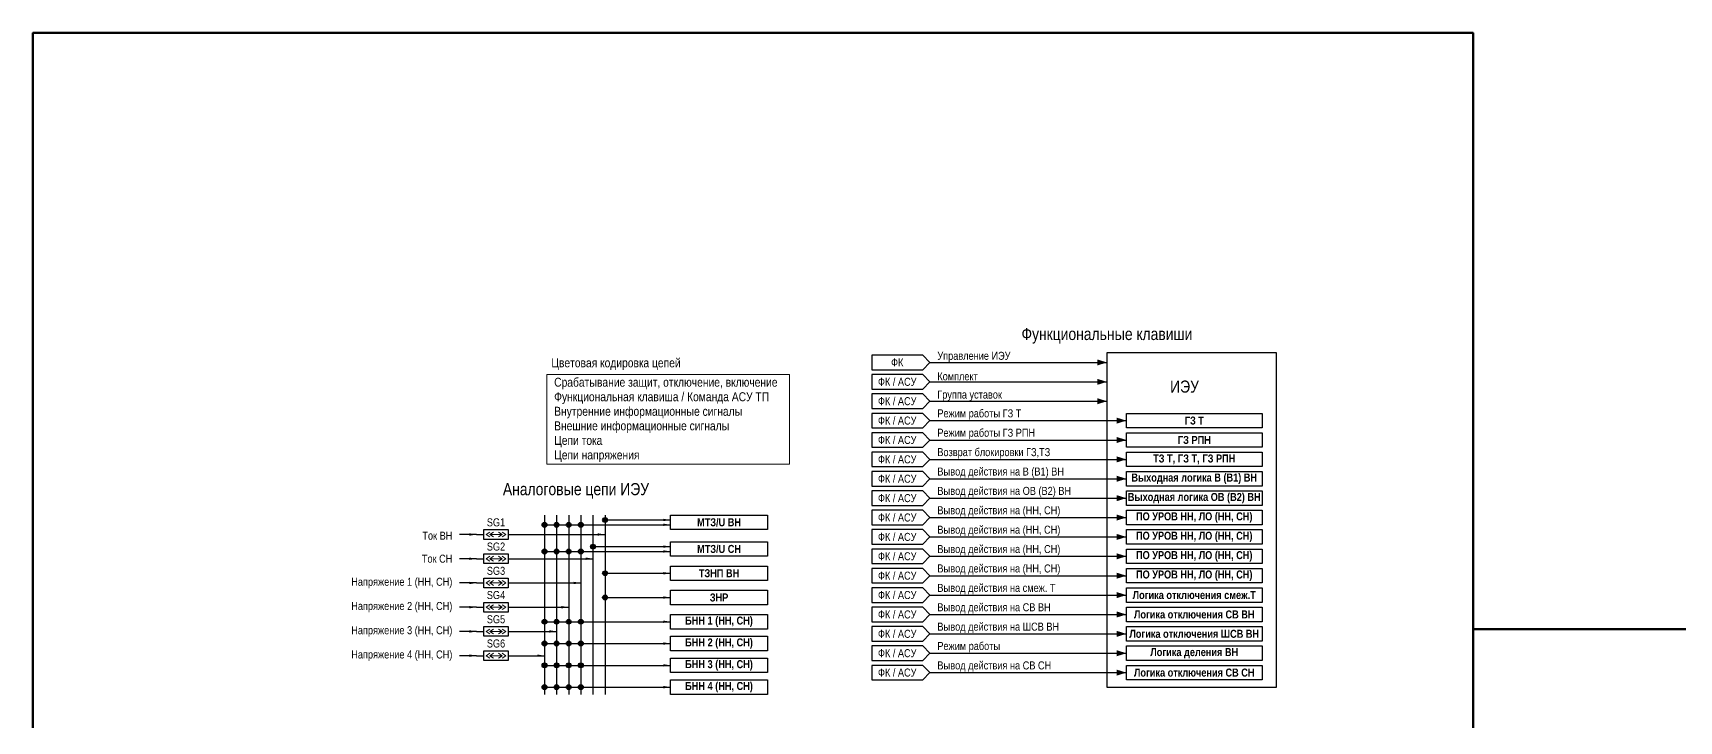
# Model space of a CAD drawing. Header units: millimetres. Extents: x 25558 to 49929, y 1902 to 19390.
# Drawn here: x 39354 to 40033, y 17701 to 17985 of the extents above; entities that cross this region are included whole.
import ezdxf
from ezdxf.enums import TextEntityAlignment as Align

# ---------------------------------------------------------------- set-up
doc = ezdxf.new("R2010")
doc.units = ezdxf.units.MM
for name, color, linetype, lineweight in [('Основная', 7, 'Continuous', 30), ('Отключение_включение', 1, 'Continuous', 30), ('Тонкая', 7, 'Continuous', 5), ('Цепи внешние', 84, 'Continuous', 30), ('Цепи внутренние', 5, 'Continuous', 30), ('Цепи ТН', 200, 'Continuous', 30), ('Цепи ТТ', 23, 'Continuous', 30), ('Цепь - ФК и АСУ', 132, 'Continuous', 30)]:
    doc.layers.add(name, color=color, linetype=linetype, lineweight=lineweight)
doc.styles.add('Narrow', font='ARIALN.TTF')

msp = doc.modelspace()

# ---------------------------------------------------------------- hatches: boundary and pattern name
at = {"layer": 'Цепи ТН'}
h = msp.add_hatch(color=256, dxfattribs=at)
h.dxf.hatch_style = 1
h.paths.add_polyline_path([(39566, 17782, 1), (39564, 17782, 1)])
h = msp.add_hatch(color=256, dxfattribs=at)
h.dxf.hatch_style = 1
h.paths.add_polyline_path([(39571, 17782, 1), (39569, 17782, 1)])
h = msp.add_hatch(color=256, dxfattribs=at)
h.dxf.hatch_style = 1
h.paths.add_polyline_path([(39576, 17782, 1), (39574, 17782, 1)])
h = msp.add_hatch(color=256, dxfattribs=at)
h.dxf.hatch_style = 1
h.paths.add_polyline_path([(39581, 17782, 1), (39579, 17782, 1)])
h = msp.add_hatch(color=256, dxfattribs=at)
h.dxf.hatch_style = 1
h.paths.add_polyline_path([(39566, 17771, 1), (39564, 17771, 1)])
h = msp.add_hatch(color=256, dxfattribs=at)
h.dxf.hatch_style = 1
h.paths.add_polyline_path([(39571, 17771, 1), (39569, 17771, 1)])
h = msp.add_hatch(color=256, dxfattribs=at)
h.dxf.hatch_style = 1
h.paths.add_polyline_path([(39576, 17771, 1), (39574, 17771, 1)])
h = msp.add_hatch(color=256, dxfattribs=at)
h.dxf.hatch_style = 1
h.paths.add_polyline_path([(39581, 17771, 1), (39579, 17771, 1)])
h = msp.add_hatch(color=256, dxfattribs=at)
h.dxf.hatch_style = 1
h.paths.add_polyline_path([(39566, 17742, 1), (39564, 17742, 1)])
h = msp.add_hatch(color=256, dxfattribs=at)
h.dxf.hatch_style = 1
h.paths.add_polyline_path([(39571, 17742, 1), (39569, 17742, 1)])
h = msp.add_hatch(color=256, dxfattribs=at)
h.dxf.hatch_style = 1
h.paths.add_polyline_path([(39576, 17742, 1), (39574, 17742, 1)])
h = msp.add_hatch(color=256, dxfattribs=at)
h.dxf.hatch_style = 1
h.paths.add_polyline_path([(39581, 17742, 1), (39579, 17742, 1)])
h = msp.add_hatch(color=256, dxfattribs=at)
h.dxf.hatch_style = 1
h.paths.add_polyline_path([(39566, 17733, 1), (39564, 17733, 1)])
h = msp.add_hatch(color=256, dxfattribs=at)
h.dxf.hatch_style = 1
h.paths.add_polyline_path([(39571, 17733, 1), (39569, 17733, 1)])
h = msp.add_hatch(color=256, dxfattribs=at)
h.dxf.hatch_style = 1
h.paths.add_polyline_path([(39576, 17733, 1), (39574, 17733, 1)])
h = msp.add_hatch(color=256, dxfattribs=at)
h.dxf.hatch_style = 1
h.paths.add_polyline_path([(39581, 17733, 1), (39579, 17733, 1)])
h = msp.add_hatch(color=256, dxfattribs=at)
h.dxf.hatch_style = 1
h.paths.add_polyline_path([(39566, 17724, 1), (39564, 17724, 1)])
h = msp.add_hatch(color=256, dxfattribs=at)
h.dxf.hatch_style = 1
h.paths.add_polyline_path([(39571, 17724, 1), (39569, 17724, 1)])
h = msp.add_hatch(color=256, dxfattribs=at)
h.dxf.hatch_style = 1
h.paths.add_polyline_path([(39576, 17724, 1), (39574, 17724, 1)])
h = msp.add_hatch(color=256, dxfattribs=at)
h.dxf.hatch_style = 1
h.paths.add_polyline_path([(39581, 17724, 1), (39579, 17724, 1)])
h = msp.add_hatch(color=256, dxfattribs=at)
h.dxf.hatch_style = 1
h.paths.add_polyline_path([(39566, 17715, 1), (39564, 17715, 1)])
h = msp.add_hatch(color=256, dxfattribs=at)
h.dxf.hatch_style = 1
h.paths.add_polyline_path([(39571, 17715, 1), (39569, 17715, 1)])
h = msp.add_hatch(color=256, dxfattribs=at)
h.dxf.hatch_style = 1
h.paths.add_polyline_path([(39576, 17715, 1), (39574, 17715, 1)])
h = msp.add_hatch(color=256, dxfattribs=at)
h.dxf.hatch_style = 1
h.paths.add_polyline_path([(39581, 17715, 1), (39579, 17715, 1)])
at = {"layer": 'Цепи ТТ'}
h = msp.add_hatch(color=256, dxfattribs=at)
h.dxf.hatch_style = 1
h.paths.add_polyline_path([(39591, 17784, 1), (39589, 17784, 1)])
h = msp.add_hatch(color=256, dxfattribs=at)
h.dxf.hatch_style = 1
h.paths.add_polyline_path([(39586, 17773, 1), (39584, 17773, 1)])
h = msp.add_hatch(color=256, dxfattribs=at)
h.dxf.hatch_style = 1
h.paths.add_polyline_path([(39591, 17762, 1), (39589, 17762, 1)])
h = msp.add_hatch(color=256, dxfattribs=at)
h.dxf.hatch_style = 1
h.paths.add_polyline_path([(39591, 17752, 1), (39589, 17752, 1)])

# ---------------------------------------------------------------- linework, layer by layer
at = {"layer": 'Основная', "ltscale": 0.3}
msp.add_lwpolyline([(39797, 17715), (39867, 17715), (39867, 17853), (39797, 17853)], close=True, dxfattribs=at)
at = {"layer": 'Основная'}
for points in [[(39805, 17828), (39861, 17828), (39861, 17822), (39805, 17822)], [(39805, 17820), (39861, 17820), (39861, 17814), (39805, 17814)], [(39805, 17812), (39861, 17812), (39861, 17806), (39805, 17806)], [(39805, 17804), (39861, 17804), (39861, 17798), (39805, 17798)], [(39805, 17796), (39861, 17796), (39861, 17790), (39805, 17790)], [(39617, 17786), (39657, 17786), (39657, 17780), (39617, 17780)], [(39805, 17788), (39861, 17788), (39861, 17782), (39805, 17782)], [(39540, 17780), (39550, 17780), (39550, 17776), (39540, 17776)], [(39805, 17780), (39861, 17780), (39861, 17774), (39805, 17774)], [(39540, 17770), (39550, 17770), (39550, 17766), (39540, 17766)], [(39617, 17775), (39657, 17775), (39657, 17769), (39617, 17769)], [(39805, 17772), (39861, 17772), (39861, 17766), (39805, 17766)], [(39617, 17765), (39657, 17765), (39657, 17759), (39617, 17759)], [(39805, 17764), (39861, 17764), (39861, 17758), (39805, 17758)], [(39540, 17760), (39550, 17760), (39550, 17756), (39540, 17756)], [(39805, 17756), (39861, 17756), (39861, 17750), (39805, 17750)], [(39540, 17750), (39550, 17750), (39550, 17746), (39540, 17746)], [(39617, 17755), (39657, 17755), (39657, 17749), (39617, 17749)], [(39617, 17745), (39657, 17745), (39657, 17739), (39617, 17739)], [(39805, 17748), (39861, 17748), (39861, 17742), (39805, 17742)], [(39540, 17740), (39550, 17740), (39550, 17736), (39540, 17736)], [(39617, 17736), (39657, 17736), (39657, 17730), (39617, 17730)], [(39805, 17740), (39861, 17740), (39861, 17734), (39805, 17734)], [(39540, 17730), (39550, 17730), (39550, 17726), (39540, 17726)], [(39805, 17732), (39861, 17732), (39861, 17726), (39805, 17726)], [(39617, 17727), (39657, 17727), (39657, 17721), (39617, 17721)], [(39805, 17724), (39861, 17724), (39861, 17718), (39805, 17718)], [(39617, 17718), (39657, 17718), (39657, 17712), (39617, 17712)]]:
    msp.add_lwpolyline(points, close=True, dxfattribs=at)
at = {"layer": 'Тонкая', "ltscale": 0.25}
for p, q in [((39541, 17778), (39542.5, 17779)), ((39542.5, 17777), (39541, 17778)), ((39542.5, 17778), (39544, 17779)), ((39544, 17777), (39542.5, 17778)), ((39547.5, 17778), (39546, 17779)), ((39546, 17777), (39547.5, 17778)), ((39549, 17778), (39547.5, 17779)), ((39547.5, 17777), (39549, 17778)), ((39541, 17768), (39542.5, 17769)), ((39542.5, 17767), (39541, 17768)), ((39542.5, 17768), (39544, 17769)), ((39544, 17767), (39542.5, 17768)), ((39547.5, 17768), (39546, 17769)), ((39546, 17767), (39547.5, 17768)), ((39549, 17768), (39547.5, 17769)), ((39547.5, 17767), (39549, 17768)), ((39541, 17758), (39542.5, 17759)), ((39542.5, 17757), (39541, 17758)), ((39542.5, 17758), (39544, 17759)), ((39544, 17757), (39542.5, 17758)), ((39547.5, 17758), (39546, 17759)), ((39546, 17757), (39547.5, 17758)), ((39549, 17758), (39547.5, 17759)), ((39547.5, 17757), (39549, 17758)), ((39541, 17748), (39542.5, 17749)), ((39542.5, 17748), (39544, 17749)), ((39547.5, 17748), (39546, 17749)), ((39549, 17748), (39547.5, 17749)), ((39542.5, 17747), (39541, 17748)), ((39544, 17747), (39542.5, 17748)), ((39546, 17747), (39547.5, 17748)), ((39547.5, 17747), (39549, 17748)), ((39541, 17738), (39542.5, 17739)), ((39542.5, 17737), (39541, 17738)), ((39542.5, 17738), (39544, 17739)), ((39544, 17737), (39542.5, 17738)), ((39547.5, 17738), (39546, 17739)), ((39546, 17737), (39547.5, 17738)), ((39549, 17738), (39547.5, 17739)), ((39547.5, 17737), (39549, 17738)), ((39541, 17728), (39542.5, 17729)), ((39542.5, 17728), (39544, 17729)), ((39547.5, 17728), (39546, 17729)), ((39549, 17728), (39547.5, 17729)), ((39542.5, 17727), (39541, 17728)), ((39544, 17727), (39542.5, 17728)), ((39546, 17727), (39547.5, 17728)), ((39547.5, 17727), (39549, 17728))]:
    msp.add_line(p, q, dxfattribs=at)
at = {"layer": 'Тонкая'}
for p, q in [((39547.5, 17778), (39542.5, 17778)), ((39547.5, 17768), (39542.5, 17768)), ((39547.5, 17758), (39542.5, 17758)), ((39547.5, 17748), (39542.5, 17748)), ((39547.5, 17738), (39542.5, 17738)), ((39547.5, 17728), (39542.5, 17728))]:
    msp.add_line(p, q, dxfattribs=at)
at = {"layer": 'Тонкая', "color": 3, "lineweight": 50}
for points in [[(39948, 17145), (39354, 17145), (39354, 17985), (39948, 17985)], [(40368, 17739), (40368, 17145), (39948, 17145), (39948, 17739)]]:
    msp.add_lwpolyline(points, close=True, dxfattribs=at)
at = {"layer": 'Тонкая', "ltscale": 0.3}
msp.add_lwpolyline([(39566, 17844), (39666, 17844), (39666, 17807), (39566, 17807)], close=True, dxfattribs=at)
at = {"layer": 'Цепи ТН'}
for p, q in [((39550, 17758), (39580, 17758)), ((39550, 17748), (39575, 17748)), ((39550, 17738), (39570, 17738)), ((39550, 17728), (39565, 17728))]:
    msp.add_line(p, q, dxfattribs=at)
for points in [[(39565, 17786), (39565, 17712)], [(39570, 17786), (39570, 17712)], [(39575, 17786), (39575, 17712)], [(39580, 17786), (39580, 17712)], [(39565, 17782), (39617, 17782)], [(39565, 17771), (39617, 17771)], [(39537, 17758), (39530, 17758)], [(39537, 17758), (39540, 17758)], [(39537, 17748), (39530, 17748)], [(39537, 17748), (39540, 17748)], [(39537, 17738), (39530, 17738)], [(39537, 17738), (39540, 17738)], [(39565, 17742), (39617, 17742)], [(39565, 17733), (39617, 17733)], [(39537, 17728), (39530, 17728)], [(39537, 17728), (39540, 17728)], [(39565, 17724), (39617, 17724)], [(39565, 17715), (39617, 17715)]]:
    msp.add_lwpolyline(points, dxfattribs=at)
for points in [[(39617, 17782, 0, 1, 0), (39614, 17782, 0, 0, 0)], [(39617, 17771, 0, 1, 0), (39614, 17771, 0, 0, 0)], [(39537, 17758, 0, 1, 0), (39534, 17758, 0, 0, 0)], [(39580, 17758, 0, 1, 0), (39577, 17758, 0, 0, 0)], [(39537, 17748, 0, 1, 0), (39534, 17748, 0, 0, 0)], [(39575, 17748, 0, 1, 0), (39572, 17748, 0, 0, 0)], [(39617, 17742, 0, 1, 0), (39614, 17742, 0, 0, 0)], [(39537, 17738, 0, 1, 0), (39534, 17738, 0, 0, 0)], [(39570, 17738, 0, 1, 0), (39567, 17738, 0, 0, 0)], [(39537, 17728, 0, 1, 0), (39534, 17728, 0, 0, 0)], [(39565, 17728, 0, 1, 0), (39562, 17728, 0, 0, 0)], [(39617, 17733, 0, 1, 0), (39614, 17733, 0, 0, 0)], [(39617, 17724, 0, 1, 0), (39614, 17724, 0, 0, 0)], [(39617, 17715, 0, 1, 0), (39614, 17715, 0, 0, 0)]]:
    msp.add_lwpolyline(points, format="xyseb", dxfattribs=at)
for centre in [(39565, 17782), (39570, 17782), (39575, 17782), (39580, 17782), (39565, 17771), (39570, 17771), (39575, 17771), (39580, 17771), (39565, 17742), (39570, 17742), (39575, 17742), (39580, 17742), (39565, 17733), (39570, 17733), (39575, 17733), (39580, 17733), (39565, 17724), (39570, 17724), (39575, 17724), (39580, 17724), (39565, 17715), (39570, 17715), (39575, 17715), (39580, 17715)]:
    msp.add_circle(centre, 1, dxfattribs=at)
at = {"layer": 'Цепи ТТ', "ltscale": 0.3}
msp.add_line((39550, 17768), (39585, 17768), dxfattribs=at)
for points in [[(39585, 17786), (39585, 17712)], [(39590, 17786), (39590, 17712)], [(39590, 17784), (39617, 17784)], [(39537, 17778), (39530, 17778)], [(39537, 17778), (39540, 17778)], [(39550, 17778), (39590, 17778)], [(39585, 17773), (39617, 17773)], [(39537, 17768), (39530, 17768)], [(39537, 17768), (39540, 17768)], [(39590, 17762), (39617, 17762)], [(39590, 17752), (39617, 17752)]]:
    msp.add_lwpolyline(points, dxfattribs=at)
at = {"layer": 'Цепи ТТ'}
for points in [[(39617, 17784, 0, 1, 0), (39614, 17784, 0, 0, 0)], [(39537, 17778, 0, 1, 0), (39534, 17778, 0, 0, 0)], [(39590, 17778, 0, 1, 0), (39587, 17778, 0, 0, 0)], [(39617, 17773, 0, 1, 0), (39614, 17773, 0, 0, 0)], [(39537, 17768, 0, 1, 0), (39534, 17768, 0, 0, 0)], [(39585, 17768, 0, 1, 0), (39582, 17768, 0, 0, 0)], [(39617, 17762, 0, 1, 0), (39614, 17762, 0, 0, 0)], [(39617, 17752, 0, 1, 0), (39614, 17752, 0, 0, 0)]]:
    msp.add_lwpolyline(points, format="xyseb", dxfattribs=at)
for centre in [(39590, 17784), (39585, 17773), (39590, 17762), (39590, 17752)]:
    msp.add_circle(centre, 1, dxfattribs=at)
at = {"layer": 'Цепь - ФК и АСУ', "ltscale": 0.3}
for points in [[(39724, 17849), (39721, 17852), (39700, 17852), (39700, 17846), (39721, 17846), (39724, 17849)], [(39724, 17841), (39721, 17844), (39700, 17844), (39700, 17838), (39721, 17838), (39724, 17841)], [(39724, 17833), (39721, 17836), (39700, 17836), (39700, 17830), (39721, 17830), (39724, 17833)], [(39724, 17825), (39721, 17828), (39700, 17828), (39700, 17822), (39721, 17822), (39724, 17825)], [(39724, 17817), (39721, 17820), (39700, 17820), (39700, 17814), (39721, 17814), (39724, 17817)], [(39724, 17809), (39721, 17812), (39700, 17812), (39700, 17806), (39721, 17806), (39724, 17809)], [(39724, 17801), (39721, 17804), (39700, 17804), (39700, 17798), (39721, 17798), (39724, 17801)], [(39724, 17793), (39721, 17796), (39700, 17796), (39700, 17790), (39721, 17790), (39724, 17793)], [(39724, 17785), (39721, 17788), (39700, 17788), (39700, 17782), (39721, 17782), (39724, 17785)], [(39724, 17777), (39721, 17780), (39700, 17780), (39700, 17774), (39721, 17774), (39724, 17777)], [(39724, 17769), (39721, 17772), (39700, 17772), (39700, 17766), (39721, 17766), (39724, 17769)], [(39724, 17761), (39721, 17764), (39700, 17764), (39700, 17758), (39721, 17758), (39724, 17761)], [(39724, 17753), (39721, 17756), (39700, 17756), (39700, 17750), (39721, 17750), (39724, 17753)], [(39724, 17745), (39721, 17748), (39700, 17748), (39700, 17742), (39721, 17742), (39724, 17745)], [(39724, 17737), (39721, 17740), (39700, 17740), (39700, 17734), (39721, 17734), (39724, 17737)], [(39724, 17729), (39721, 17732), (39700, 17732), (39700, 17726), (39721, 17726), (39724, 17729)], [(39724, 17721), (39721, 17724), (39700, 17724), (39700, 17718), (39721, 17718), (39724, 17721)]]:
    msp.add_lwpolyline(points, dxfattribs=at)
at = {"layer": 'Цепь - ФК и АСУ'}
for points in [[(39724, 17849), (39797, 17849)], [(39724, 17841), (39797, 17841)], [(39724, 17833), (39797, 17833)], [(39724, 17825), (39805, 17825), (39805, 17825), (39805, 17825)], [(39724, 17817), (39805, 17817), (39805, 17817), (39805, 17817)], [(39724, 17809), (39805, 17809), (39805, 17809), (39805, 17809)], [(39724, 17801), (39805, 17801), (39805, 17801), (39805, 17801)], [(39724, 17793), (39805, 17793), (39805, 17793), (39805, 17793)], [(39724, 17785), (39805, 17785), (39805, 17785), (39805, 17785)], [(39724, 17777), (39805, 17777), (39805, 17777), (39805, 17777)], [(39724, 17769), (39805, 17769), (39805, 17769), (39805, 17769)], [(39724, 17761), (39805, 17761), (39805, 17761), (39805, 17761)], [(39724, 17753), (39805, 17753), (39805, 17753), (39805, 17753)], [(39724, 17745), (39805, 17745), (39805, 17745), (39805, 17745)], [(39724, 17737), (39805, 17737), (39805, 17737), (39805, 17737)], [(39724, 17729), (39805, 17729)], [(39724, 17721), (39805, 17721), (39805, 17721), (39805, 17721)]]:
    msp.add_lwpolyline(points, dxfattribs=at)
at = {"layer": 'Цепь - ФК и АСУ', "ltscale": 0.3}
for points in [[(39797, 17849, 0, 2.5, 0), (39793, 17849, 0, 0, 0)], [(39797, 17841, 0, 2.5, 0), (39793, 17841, 0, 0, 0)], [(39797, 17833, 0, 2.5, 0), (39793, 17833, 0, 0, 0)], [(39805, 17825, 0, 2.5, 0), (39801, 17825, 0, 0, 0)], [(39805, 17817, 0, 2.5, 0), (39801, 17817, 0, 0, 0)], [(39805, 17809, 0, 2.5, 0), (39801, 17809, 0, 0, 0)], [(39805, 17801, 0, 2.5, 0), (39801, 17801, 0, 0, 0)], [(39805, 17793, 0, 2.5, 0), (39801, 17793, 0, 0, 0)], [(39805, 17785, 0, 2.5, 0), (39801, 17785, 0, 0, 0)], [(39805, 17777, 0, 2.5, 0), (39801, 17777, 0, 0, 0)], [(39805, 17769, 0, 2.5, 0), (39801, 17769, 0, 0, 0)], [(39805, 17761, 0, 2.5, 0), (39801, 17761, 0, 0, 0)], [(39805, 17753, 0, 2.5, 0), (39801, 17753, 0, 0, 0)], [(39805, 17745, 0, 2.5, 0), (39801, 17745, 0, 0, 0)], [(39805, 17737, 0, 2.5, 0), (39801, 17737, 0, 0, 0)], [(39805, 17729, 0, 2.5, 0), (39801, 17729, 0, 0, 0)], [(39805, 17721, 0, 2.5, 0), (39801, 17721, 0, 0, 0)]]:
    msp.add_lwpolyline(points, format="xyseb", dxfattribs=at)

# ---------------------------------------------------------------- texts
at = {"layer": 'Основная', "style": 'Narrow'}
msp.add_text('Цветовая кодировка цепей', height=3.7, dxfattribs=at).set_placement((39594.5, 17847), align=Align.CENTER)
for s, insert, char_height, width, attachment_point in [('Функциональные клавиши', (39797, 17860), 5, 188.2306, 5), ('ФК', (39710.5, 17849), 3.3, 21, 5), (' Управление ИЭУ', (39726, 17851.25), 3.3, 71.4983, 4), (' Комплект', (39726, 17843.25), 3.3, 71.4983, 4), ('ФК / АСУ', (39710.5, 17841), 3.3, 21, 5), (' Группа уставок', (39726, 17835.25), 3.3, 71, 4), ('ИЭУ', (39829, 17839), 5, 64, 5), ('ФК / АСУ', (39710.5, 17833), 3.3, 21, 5), ('ФК / АСУ', (39710.5, 17825), 3.3, 21, 5), (' Режим работы ГЗ Т', (39726, 17827.5), 3.3, 71.4983, 4), ('{\\fArial Narrow|b1|i0|c204|p34;\\C0;ГЗ Т}', (39833, 17825), 3.3, 56, 5), ('ФК / АСУ', (39710.5, 17817), 3.3, 21, 5), (' Режим работы ГЗ РПН', (39726, 17819.5), 3.3, 73.8439, 4), ('{\\fArial Narrow|b1|i0|c204|p34;\\C0;ГЗ РПН}', (39833, 17817), 3.3, 56, 5), ('ФК / АСУ', (39710.5, 17809), 3.3, 21, 5), (' Возврат блокировки ГЗ,ТЗ', (39726, 17811.5), 3.3, 73.8439, 4), ('{\\fArial Narrow|b1|i0|c204|p34;\\C0;ТЗ Т, ГЗ Т, ГЗ РПН}', (39833, 17809), 3.3, 56, 5), (' Вывод действия на В (В1) ВН', (39726, 17803.5), 3.3, 73.8439, 4), ('{\\fArial Narrow|b1|i0|c204|p34;\\C0;Выходная логика В (В1) ВН}', (39833, 17801), 3.3, 56, 5), ('Аналоговые цепи ИЭУ', (39578, 17796), 5, 188.2306, 5), ('ФК / АСУ', (39710.5, 17801), 3.3, 21, 5), (' Вывод действия на ОВ (В2) ВН', (39726, 17795.5), 3.3, 73.8439, 4), ('ФК / АСУ', (39710.5, 17793), 3.3, 21, 5), (' Вывод действия на (НН, СН)', (39726, 17787.5), 3.3, 73.8439, 4), ('{\\fArial Narrow|b1|i0|c204|p34;\\C0;Выходная логика ОВ (В2) ВН}', (39833, 17793), 3.3, 56, 5), ('SG1', (39545, 17783), 3.3, 39, 5), ('{\\fArial Narrow|b1|i0|c204|p34;МТЗ/U ВН}', (39637, 17783), 3.3, 40, 5), ('ФК / АСУ', (39710.5, 17785), 3.3, 21, 5), ('{\\fArial Narrow|b1|i0|c204|p34;\\C0;ПО УРОВ НН, ЛО (НН, СН)}', (39833, 17785), 3.3, 56, 5), ('Ток ВН', (39527, 17777.5), 3.3, 71.4983, 6), ('ФК / АСУ', (39710.5, 17777), 3.3, 21, 5), (' Вывод действия на (НН, СН)', (39726, 17779.5), 3.3, 73.8439, 4), ('{\\fArial Narrow|b1|i0|c204|p34;\\C0;ПО УРОВ НН, ЛО (НН, СН)}', (39833, 17777), 3.3, 56, 5), ('Ток СН', (39527, 17768), 3.3, 58.3897, 6), ('SG2', (39545, 17773), 3.3, 39, 5), ('{\\fArial Narrow|b1|i0|c204|p34;МТЗ/U СН}', (39637, 17772), 3.3, 40, 5), ('ФК / АСУ', (39710.5, 17769), 3.3, 21, 5), (' Вывод действия на (НН, СН)', (39726, 17771.5), 3.3, 73.8439, 4), ('{\\fArial Narrow|b1|i0|c204|p34;\\C0;ПО УРОВ НН, ЛО (НН, СН)}', (39833, 17769), 3.3, 56, 5), ('SG3', (39545, 17763), 3.3, 39, 5), ('{\\fArial Narrow|b1|i0|c204|p34;\\C0;ТЗНП ВН}', (39637, 17762), 3.3, 40, 5), ('ФК / АСУ', (39710.5, 17761), 3.3, 21, 5), (' Вывод действия на (НН, СН)', (39726, 17763.5), 3.3, 73.8439, 4), ('{\\fArial Narrow|b1|i0|c204|p34;\\C0;ПО УРОВ НН, ЛО (НН, СН)}', (39833, 17761), 3.3, 56, 5), ('Напряжение 1 (НН, СН)', (39527, 17758), 3.3, 71.4983, 6), (' Вывод действия на смеж. Т', (39726, 17755.5), 3.3, 73.8439, 4), ('Напряжение 2 (НН, СН)', (39527, 17748), 3.3, 71.4983, 6), ('SG4', (39545, 17753), 3.3, 39, 5), ('{\\fArial Narrow|b1|i0|c204|p34;\\C0;ЗНР}', (39637, 17752), 3.3, 40, 5), ('ФК / АСУ', (39710.5, 17753), 3.3, 21, 5), (' Вывод действия на СВ ВН', (39726, 17747.5), 3.3, 73.8439, 4), ('{\\fArial Narrow|b1|i0|c204|p34;\\C0;Логика отключения смеж.Т}', (39833, 17753), 3.3, 56, 5), ('SG5', (39545, 17743), 3.3, 39, 5), ('{\\fArial Narrow|b1|i0|c204|p34;\\C0;БНН 1 (НН, СН)}', (39637, 17742), 3.3, 40, 5), ('ФК / АСУ', (39710.5, 17745), 3.3, 21, 5), ('{\\fArial Narrow|b1|i0|c204|p34;\\C0;Логика отключения СВ ВН}', (39833, 17745), 3.3, 56, 5), ('Напряжение 3 (НН, СН)', (39527, 17738), 3.3, 71.4983, 6), ('{\\fArial Narrow|b1|i0|c204|p34;\\C0;БНН 2 (НН, СН)}', (39637, 17733), 3.3, 40, 5), ('ФК / АСУ', (39710.5, 17737), 3.3, 21, 5), (' Вывод действия на ШСВ ВН', (39726, 17739.5), 3.3, 73.8439, 4), ('{\\fArial Narrow|b1|i0|c204|p34;\\C0;Логика отключения ШСВ ВН}', (39833, 17737), 3.3, 56, 5), ('Напряжение 4 (НН, СН)', (39527, 17728), 3.3, 71.4983, 6), ('SG6', (39545, 17733), 3.3, 39, 5), ('ФК / АСУ', (39710.5, 17729), 3.3, 21, 5), (' Режим работы', (39726, 17731.5), 3.3, 73.8439, 4), ('{\\fArial Narrow|b1|i0|c204|p34;\\C0;Логика деления ВН}', (39833, 17729), 3.3, 56, 5), ('{\\fArial Narrow|b1|i0|c204|p34;\\C0;БНН 3 (НН, СН)}', (39637, 17724), 3.3, 40, 5), ('ФК / АСУ', (39710.5, 17721), 3.3, 21, 5), (' Вывод действия на СВ СН', (39726, 17723.5), 3.3, 73.8439, 4), ('{\\fArial Narrow|b1|i0|c204|p34;\\C0;Логика отключения СВ СН}', (39833, 17721), 3.3, 56, 5), ('{\\fArial Narrow|b1|i0|c204|p34;\\C0;БНН 4 (НН, СН)}', (39637, 17715), 3.3, 40, 5)]:
    msp.add_mtext(s, dxfattribs=dict(at, insert=insert, char_height=char_height, width=width, attachment_point=attachment_point))
at = {"layer": 'Отключение_включение', "style": 'Narrow'}
msp.add_text('Срабатывание защит, отключение, включение', height=3.7, dxfattribs=at).set_placement((39569, 17839))
at = {"layer": 'Цепи внешние', "style": 'Narrow'}
msp.add_text('Внешние информационные сигналы', height=3.7, dxfattribs=at).set_placement((39569, 17821))
at = {"layer": 'Цепи внутренние', "style": 'Narrow'}
msp.add_text('Внутренние информационные сигналы', height=3.7, dxfattribs=at).set_placement((39569, 17827))
at = {"layer": 'Цепи ТН', "style": 'Narrow'}
msp.add_text('Цепи напряжения', height=3.7, dxfattribs=at).set_placement((39569, 17809))
at = {"layer": 'Цепи ТТ', "style": 'Narrow'}
msp.add_text('Цепи тока', height=3.7, dxfattribs=at).set_placement((39569, 17815))
at = {"layer": 'Цепь - ФК и АСУ', "style": 'Narrow'}
msp.add_text('Функциональная клавиша / Команда АСУ ТП', height=3.7, dxfattribs=at).set_placement((39569, 17833))

doc.saveas('drawing.dxf')
